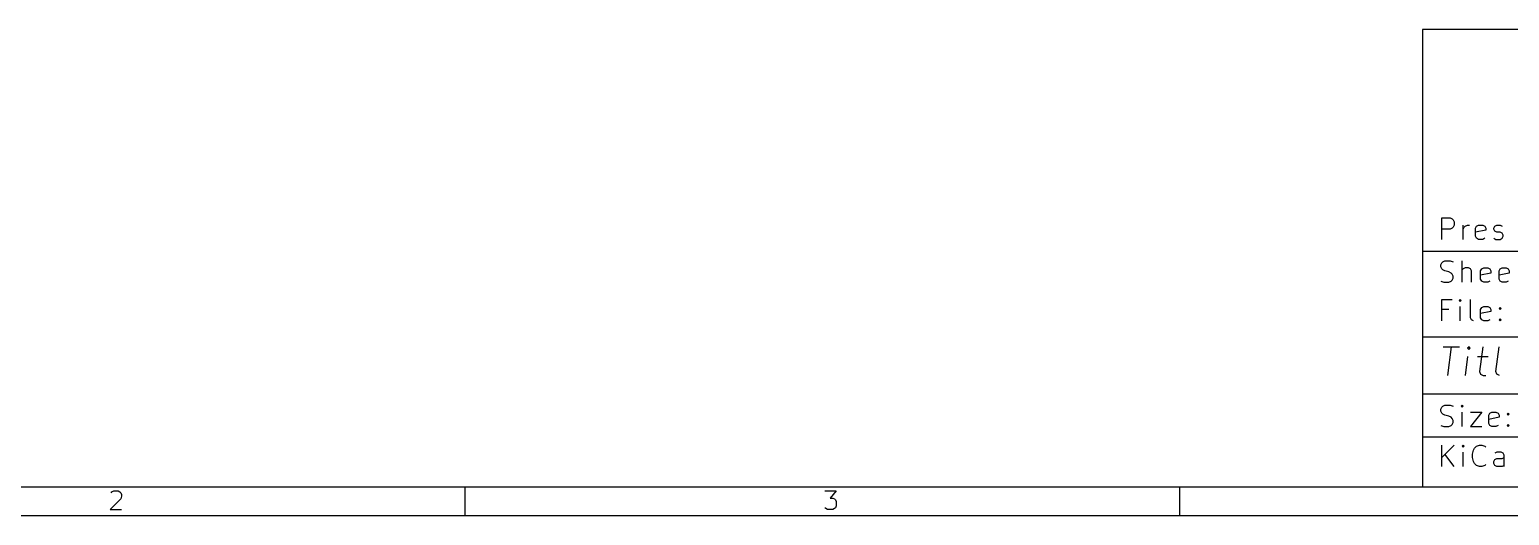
# Model space of a CAD drawing. Extents: x 10 to 287, y -200 to -10.
# Drawn here: x 79.5 to 183.1, y -200 to -166 of the extents above; entities that cross this region are included whole.
import ezdxf

# ---------------------------------------------------------------- set-up
doc = ezdxf.new("R2010")
doc.units = 0
doc.header["$MEASUREMENT"] = 0
doc.layers.add('BLACK', color=7, linetype='CONTINUOUS')

msp = doc.modelspace()

# ---------------------------------------------------------------- linework, layer by layer
at = {"layer": 'Black'}
for p, q in [((177.002, -166.007), (177.002, -198.007)), ((285.002, -166.007), (177.002, -166.007)), ((178.359, -180.686), (178.359, -179.186)), ((178.359, -179.186), (178.931, -179.186)), ((178.931, -179.971), (178.359, -179.971)), ((178.931, -179.186), (179.074, -179.257)), ((179.074, -179.9), (178.931, -179.971)), ((179.074, -179.257), (179.145, -179.329)), ((179.145, -179.829), (179.074, -179.9)), ((179.145, -179.329), (179.216, -179.471)), ((179.216, -179.686), (179.145, -179.829)), ((179.216, -179.471), (179.216, -179.686)), ((179.859, -180.686), (179.859, -179.686)), ((179.859, -179.971), (179.931, -179.829)), ((179.931, -179.829), (180.002, -179.757)), ((180.002, -179.757), (180.145, -179.686)), ((180.145, -179.686), (180.288, -179.686)), ((180.716, -179.9), (180.788, -179.757)), ((180.716, -180.471), (180.716, -179.9)), ((181.431, -180.043), (180.716, -180.186)), ((180.788, -179.757), (180.931, -179.686)), ((180.931, -179.686), (181.216, -179.686)), ((181.216, -179.686), (181.359, -179.757)), ((181.359, -179.757), (181.431, -179.9)), ((181.431, -179.9), (181.431, -180.043)), ((182.002, -179.9), (182.074, -179.757)), ((182.002, -179.971), (182.002, -179.9)), ((182.074, -180.114), (182.002, -179.971)), ((182.074, -179.757), (182.216, -179.686)), ((182.216, -180.186), (182.074, -180.114)), ((182.216, -179.686), (182.431, -179.686)), ((182.431, -179.686), (182.574, -179.757)), ((180.788, -180.614), (180.716, -180.471)), ((180.931, -180.686), (180.788, -180.614)), ((181.216, -180.686), (180.931, -180.686)), ((181.359, -180.614), (181.216, -180.686)), ((182.002, -180.614), (182.145, -180.686)), ((182.145, -180.686), (182.431, -180.686)), ((182.431, -180.186), (182.216, -180.186)), ((182.574, -180.257), (182.431, -180.186)), ((182.431, -180.686), (182.574, -180.614)), ((182.645, -180.4), (182.574, -180.257)), ((182.574, -180.614), (182.645, -180.471)), ((182.645, -180.471), (182.645, -180.4)), ((177.002, -181.507), (285.002, -181.507)), ((178.431, -182.257), (178.574, -182.186)), ((178.574, -182.186), (178.931, -182.186)), ((178.931, -182.186), (179.145, -182.257)), ((179.788, -183.686), (179.788, -182.186)), ((178.288, -182.471), (178.359, -182.329)), ((178.288, -182.614), (178.288, -182.471)), ((178.359, -182.757), (178.288, -182.614)), ((178.359, -182.329), (178.431, -182.257)), ((178.431, -182.829), (178.359, -182.757)), ((178.574, -182.9), (178.431, -182.829)), ((178.859, -182.971), (178.574, -182.9)), ((179.002, -183.043), (178.859, -182.971)), ((179.074, -183.114), (179.002, -183.043)), ((179.145, -183.257), (179.074, -183.114)), ((179.145, -183.4), (179.145, -183.257)), ((179.859, -182.757), (179.788, -182.829)), ((180.002, -182.686), (179.859, -182.757)), ((180.216, -182.686), (180.002, -182.686)), ((180.359, -182.757), (180.216, -182.686)), ((180.431, -182.9), (180.359, -182.757)), ((180.431, -183.686), (180.431, -182.9)), ((181.074, -182.9), (181.145, -182.757)), ((181.074, -183.471), (181.074, -182.9)), ((181.788, -183.043), (181.074, -183.186)), ((181.145, -182.757), (181.288, -182.686)), ((181.288, -182.686), (181.574, -182.686)), ((181.574, -182.686), (181.716, -182.757)), ((181.716, -182.757), (181.788, -182.9)), ((181.788, -182.9), (181.788, -183.043)), ((182.359, -182.9), (182.431, -182.757)), ((182.359, -183.471), (182.359, -182.9)), ((183.074, -183.043), (182.359, -183.186)), ((182.431, -182.757), (182.574, -182.686)), ((182.574, -182.686), (182.859, -182.686)), ((182.859, -182.686), (183.002, -182.757)), ((183.002, -182.757), (183.074, -182.9)), ((183.074, -182.9), (183.074, -183.043)), ((178.288, -183.614), (178.502, -183.686)), ((178.502, -183.686), (178.859, -183.686)), ((178.859, -183.686), (179.002, -183.614)), ((179.002, -183.614), (179.074, -183.543)), ((179.074, -183.543), (179.145, -183.4)), ((181.145, -183.614), (181.074, -183.471)), ((181.288, -183.686), (181.145, -183.614)), ((181.574, -183.686), (181.288, -183.686)), ((181.716, -183.614), (181.574, -183.686)), ((182.431, -183.614), (182.359, -183.471)), ((182.574, -183.686), (182.431, -183.614)), ((182.859, -183.686), (182.574, -183.686)), ((183.002, -183.614), (182.859, -183.686)), ((178.359, -186.386), (178.359, -184.886)), ((178.359, -184.886), (179.074, -184.886)), ((179.645, -184.886), (179.574, -184.957)), ((179.574, -184.957), (179.645, -185.029)), ((179.716, -184.957), (179.645, -184.886)), ((179.645, -184.886), (179.645, -185.029)), ((179.645, -185.029), (179.716, -184.957)), ((180.359, -186.171), (180.359, -184.886)), ((178.859, -185.6), (178.359, -185.6)), ((179.645, -186.386), (179.645, -185.386)), ((180.431, -186.314), (180.359, -186.171)), ((180.574, -186.386), (180.431, -186.314)), ((181.074, -185.6), (181.145, -185.457)), ((181.074, -186.171), (181.074, -185.6)), ((181.788, -185.743), (181.074, -185.886)), ((181.145, -186.314), (181.074, -186.171)), ((181.145, -185.457), (181.288, -185.386)), ((181.288, -186.386), (181.145, -186.314)), ((181.288, -185.386), (181.574, -185.386)), ((181.574, -185.386), (181.716, -185.457)), ((181.716, -186.314), (181.574, -186.386)), ((181.716, -185.457), (181.788, -185.6)), ((181.788, -185.6), (181.788, -185.743)), ((182.359, -185.529), (182.431, -185.457)), ((182.431, -185.6), (182.359, -185.529)), ((182.359, -186.314), (182.431, -186.243)), ((182.431, -186.386), (182.359, -186.314)), ((182.431, -185.457), (182.502, -185.529)), ((182.431, -185.457), (182.431, -185.6)), ((182.502, -185.529), (182.431, -185.6)), ((182.431, -186.243), (182.502, -186.314)), ((182.431, -186.243), (182.431, -186.386)), ((182.502, -186.314), (182.431, -186.386)), ((181.574, -186.386), (181.288, -186.386)), ((177.002, -187.507), (285.002, -187.507)), ((178.455, -188.212), (179.597, -188.212)), ((178.776, -190.212), (179.026, -188.212)), ((180.264, -188.212), (180.157, -188.307)), ((180.157, -188.307), (180.24, -188.402)), ((180.264, -188.212), (180.24, -188.402)), ((180.24, -188.402), (180.347, -188.307)), ((180.347, -188.307), (180.264, -188.212)), ((181.216, -188.212), (181.002, -189.926)), ((182.145, -189.926), (182.359, -188.212)), ((180.014, -190.212), (180.181, -188.879)), ((180.847, -188.879), (181.609, -188.879)), ((181.002, -189.926), (181.074, -190.117)), ((181.074, -190.117), (181.252, -190.212)), ((181.252, -190.212), (181.443, -190.212)), ((182.216, -190.117), (182.145, -189.926)), ((182.395, -190.212), (182.216, -190.117)), ((177.002, -191.507), (285.002, -191.507)), ((178.288, -192.571), (178.359, -192.429)), ((178.288, -192.714), (178.288, -192.571)), ((178.359, -192.429), (178.431, -192.357)), ((178.431, -192.357), (178.574, -192.286)), ((178.574, -192.286), (178.931, -192.286)), ((178.931, -192.286), (179.145, -192.357)), ((179.788, -192.286), (179.716, -192.357)), ((179.716, -192.357), (179.788, -192.429)), ((179.859, -192.357), (179.788, -192.286)), ((179.788, -192.286), (179.788, -192.429)), ((179.788, -192.429), (179.859, -192.357)), ((178.359, -192.857), (178.288, -192.714)), ((178.431, -192.929), (178.359, -192.857)), ((178.574, -193), (178.431, -192.929)), ((178.859, -193.071), (178.574, -193)), ((179.002, -193.143), (178.859, -193.071)), ((179.074, -193.214), (179.002, -193.143)), ((179.145, -193.357), (179.074, -193.214)), ((179.074, -193.643), (179.145, -193.5)), ((179.145, -193.5), (179.145, -193.357)), ((179.788, -193.786), (179.788, -192.786)), ((180.359, -192.786), (181.145, -192.786)), ((181.145, -192.786), (180.359, -193.786)), ((181.645, -193), (181.716, -192.857)), ((181.645, -193.571), (181.645, -193)), ((182.359, -193.143), (181.645, -193.286)), ((181.716, -193.714), (181.645, -193.571)), ((181.716, -192.857), (181.859, -192.786)), ((181.859, -192.786), (182.145, -192.786)), ((182.145, -192.786), (182.288, -192.857)), ((182.288, -192.857), (182.359, -193)), ((182.359, -193), (182.359, -193.143)), ((182.931, -192.929), (183.002, -192.857)), ((183.002, -193), (182.931, -192.929)), ((183.002, -192.857), (183.074, -192.929)), ((183.002, -192.857), (183.002, -193)), ((183.074, -192.929), (183.002, -193)), ((177.002, -194.507), (285.002, -194.507)), ((178.288, -193.714), (178.502, -193.786)), ((178.502, -193.786), (178.859, -193.786)), ((178.859, -193.786), (179.002, -193.714)), ((179.002, -193.714), (179.074, -193.643)), ((180.359, -193.786), (181.145, -193.786)), ((181.859, -193.786), (181.716, -193.714)), ((182.145, -193.786), (181.859, -193.786)), ((182.288, -193.714), (182.145, -193.786)), ((182.931, -193.714), (183.002, -193.643)), ((183.002, -193.786), (182.931, -193.714)), ((183.002, -193.643), (183.074, -193.714)), ((183.002, -193.643), (183.002, -193.786)), ((183.074, -193.714), (183.002, -193.786)), ((178.359, -196.586), (178.359, -195.086)), ((179.216, -195.086), (178.359, -195.943)), ((179.859, -195.086), (179.788, -195.157)), ((179.788, -195.157), (179.859, -195.229)), ((179.931, -195.157), (179.859, -195.086)), ((179.859, -195.086), (179.859, -195.229)), ((179.859, -195.229), (179.931, -195.157)), ((179.859, -196.586), (179.859, -195.586)), ((180.502, -195.729), (180.574, -195.443)), ((180.574, -195.443), (180.645, -195.3)), ((180.645, -195.3), (180.788, -195.157)), ((180.788, -195.157), (181.002, -195.086)), ((181.002, -195.086), (181.145, -195.086)), ((181.145, -195.086), (181.359, -195.157)), ((181.359, -195.157), (181.431, -195.229)), ((182.216, -195.586), (182.074, -195.657)), ((182.502, -195.586), (182.216, -195.586)), ((182.645, -195.657), (182.502, -195.586)), ((182.716, -195.8), (182.645, -195.657)), ((179.216, -196.586), (178.574, -195.729)), ((180.502, -195.943), (180.502, -195.729)), ((180.574, -196.229), (180.502, -195.943)), ((180.645, -196.371), (180.574, -196.229)), ((180.788, -196.514), (180.645, -196.371)), ((181.002, -196.586), (180.788, -196.514)), ((181.145, -196.586), (181.002, -196.586)), ((181.359, -196.514), (181.145, -196.586)), ((181.431, -196.443), (181.359, -196.514)), ((182.002, -196.229), (182.074, -196.086)), ((182.002, -196.371), (182.002, -196.229)), ((182.074, -196.514), (182.002, -196.371)), ((182.074, -196.086), (182.216, -196.014)), ((182.216, -196.586), (182.074, -196.514)), ((182.216, -196.014), (182.574, -196.014)), ((182.574, -196.586), (182.216, -196.586)), ((182.574, -196.014), (182.716, -195.943)), ((182.716, -196.514), (182.574, -196.586)), ((182.716, -196.586), (182.716, -195.8)), ((12, -198.007), (285.002, -198.007)), ((85.2476, -198.419), (85.3095, -198.357)), ((85.3095, -198.357), (85.4333, -198.295)), ((85.4333, -198.295), (85.7429, -198.295)), ((85.7429, -198.295), (85.8667, -198.357)), ((85.8667, -198.357), (85.9286, -198.419)), ((85.9286, -198.419), (85.9905, -198.543)), ((85.9905, -198.667), (85.9286, -198.852)), ((85.9905, -198.543), (85.9905, -198.667)), ((110, -198.007), (110, -200.007)), ((135.186, -198.295), (135.99, -198.295)), ((135.99, -198.295), (135.557, -198.791)), ((160, -198.007), (160, -200.007)), ((177.002, -198.007), (285.002, -198.007)), ((85.9286, -198.852), (85.1857, -199.595)), ((85.1857, -199.595), (85.9905, -199.595)), ((135.248, -199.533), (135.186, -199.471)), ((135.371, -199.595), (135.248, -199.533)), ((135.743, -199.595), (135.371, -199.595)), ((135.557, -198.791), (135.743, -198.791)), ((135.743, -198.791), (135.867, -198.852)), ((135.867, -199.533), (135.743, -199.595)), ((135.867, -198.852), (135.929, -198.914)), ((135.929, -199.471), (135.867, -199.533)), ((135.929, -198.914), (135.99, -199.038)), ((135.99, -199.348), (135.929, -199.471)), ((135.99, -199.038), (135.99, -199.348)), ((10, -200.007), (287.002, -200.007))]:
    msp.add_line(p, q, dxfattribs=at)

doc.saveas('drawing.dxf')
